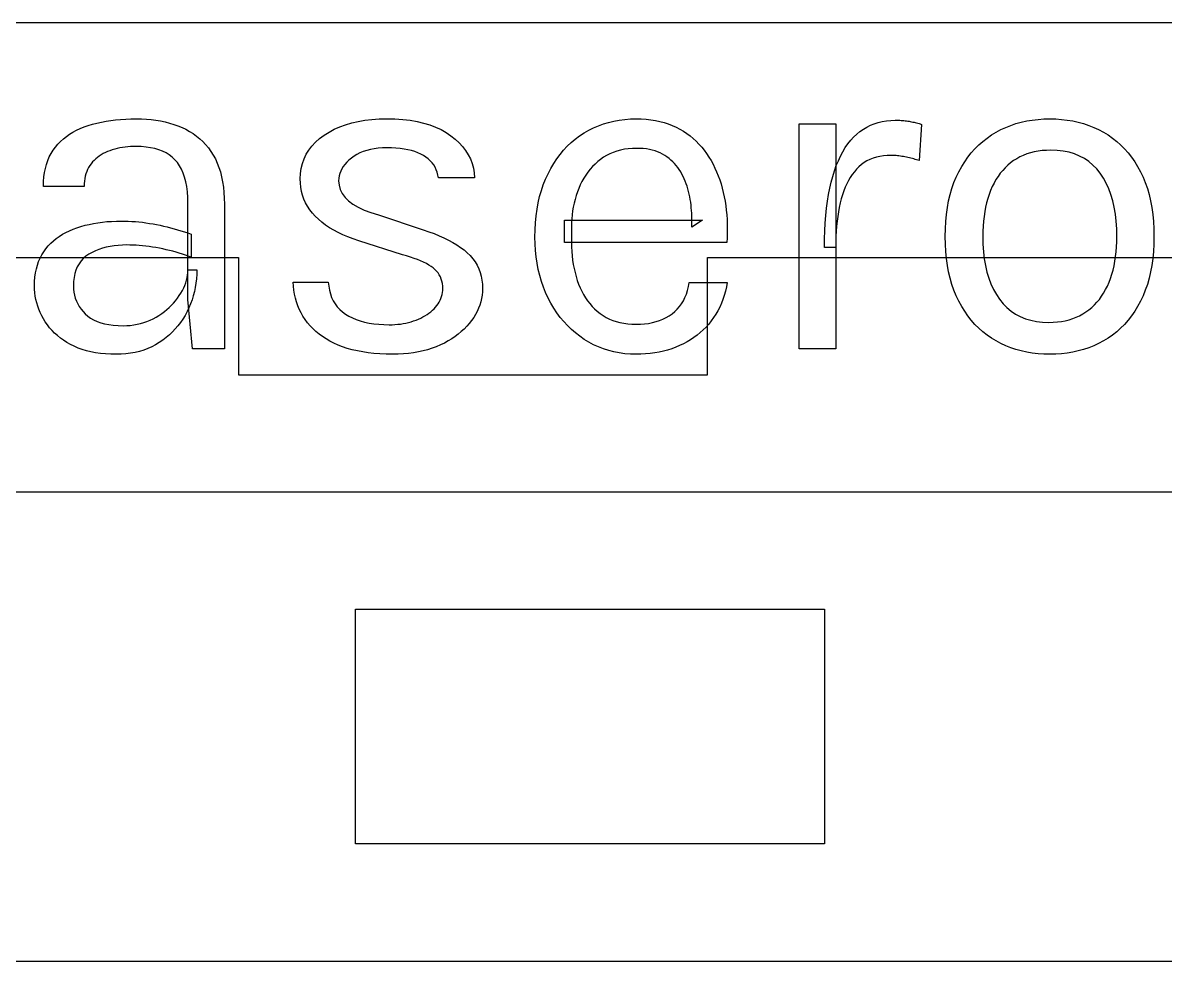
# Model space of a CAD drawing. Header units: millimetres. Extents: x 0 to 253, y 0 to 243.
# Drawn here: x 71.98 to 101.21, y 74 to 98 of the extents above; entities that cross this region are included whole.
import ezdxf

# ---------------------------------------------------------------- set-up
doc = ezdxf.new("R2010")
doc.units = ezdxf.units.MM
doc.layers.get('0').update_dxf_attribs({"linetype": 'CONTINUOUS'})

msp = doc.modelspace()

# ---------------------------------------------------------------- linework, layer by layer
for p, q in [((113, 98), (6, 98)), ((73.359, 95.254), (73.454, 95.298)), ((73.454, 95.298), (73.555, 95.339)), ((73.555, 95.339), (73.66, 95.375)), ((73.66, 95.375), (73.769, 95.407)), ((73.769, 95.407), (73.881, 95.437)), ((73.881, 95.437), (73.996, 95.462)), ((73.996, 95.462), (74.114, 95.484)), ((74.114, 95.484), (74.235, 95.503)), ((74.235, 95.503), (74.359, 95.519)), ((74.359, 95.519), (74.487, 95.531)), ((74.487, 95.531), (74.617, 95.539)), ((74.617, 95.539), (74.751, 95.544)), ((74.751, 95.544), (74.887, 95.546)), ((74.887, 95.546), (74.887, 95.546)), ((74.887, 95.546), (75.017, 95.544)), ((75.017, 95.544), (75.145, 95.537)), ((75.145, 95.537), (75.269, 95.526)), ((75.269, 95.526), (75.391, 95.51)), ((75.391, 95.51), (75.51, 95.49)), ((75.51, 95.49), (75.625, 95.466)), ((75.625, 95.466), (75.738, 95.437)), ((75.738, 95.437), (75.847, 95.404)), ((75.847, 95.404), (75.954, 95.366)), ((75.954, 95.366), (76.057, 95.324)), ((76.057, 95.324), (76.157, 95.277)), ((79.953, 95.277), (80.095, 95.34)), ((80.095, 95.34), (80.244, 95.395)), ((80.244, 95.395), (80.401, 95.441)), ((80.401, 95.441), (80.566, 95.479)), ((80.566, 95.479), (80.738, 95.508)), ((80.738, 95.508), (80.918, 95.529)), ((80.918, 95.529), (81.106, 95.542)), ((81.106, 95.542), (81.301, 95.546)), ((81.301, 95.546), (81.301, 95.546)), ((81.301, 95.546), (81.507, 95.542)), ((81.507, 95.542), (81.704, 95.529)), ((81.704, 95.529), (81.892, 95.507)), ((81.892, 95.507), (82.07, 95.477)), ((82.07, 95.477), (82.239, 95.438)), ((82.239, 95.438), (82.398, 95.39)), ((82.398, 95.39), (82.547, 95.334)), ((82.547, 95.334), (82.687, 95.27)), ((86.463, 95.252), (86.585, 95.314)), ((86.585, 95.314), (86.71, 95.368)), ((86.71, 95.368), (86.838, 95.415)), ((86.838, 95.415), (86.97, 95.455)), ((86.97, 95.455), (87.105, 95.488)), ((87.105, 95.488), (87.244, 95.513)), ((87.244, 95.513), (87.386, 95.531)), ((87.386, 95.531), (87.531, 95.542)), ((87.531, 95.542), (87.679, 95.546)), ((87.679, 95.546), (87.679, 95.546)), ((87.679, 95.546), (87.808, 95.543)), ((87.808, 95.543), (87.933, 95.535)), ((87.933, 95.535), (88.054, 95.522)), ((88.054, 95.522), (88.171, 95.504)), ((88.171, 95.504), (88.285, 95.48)), ((88.285, 95.48), (88.395, 95.451)), ((88.395, 95.451), (88.501, 95.417)), ((88.501, 95.417), (88.603, 95.377)), ((88.603, 95.377), (88.701, 95.332)), ((88.701, 95.332), (88.795, 95.282)), ((91.849, 89.666), (91.849, 95.414)), ((91.849, 95.414), (92.785, 95.414)), ((92.785, 95.414), (92.785, 89.666)), ((93.491, 95.282), (93.581, 95.335)), ((93.581, 95.335), (93.674, 95.381)), ((93.674, 95.381), (93.771, 95.421)), ((93.771, 95.421), (93.872, 95.453)), ((93.872, 95.453), (93.976, 95.478)), ((93.976, 95.478), (94.083, 95.496)), ((94.083, 95.496), (94.194, 95.506)), ((94.194, 95.506), (94.309, 95.51)), ((94.309, 95.51), (94.309, 95.51)), ((94.309, 95.51), (94.347, 95.51)), ((94.347, 95.51), (94.384, 95.509)), ((94.384, 95.509), (94.421, 95.508)), ((94.421, 95.508), (94.457, 95.506)), ((94.457, 95.506), (94.493, 95.503)), ((94.493, 95.503), (94.528, 95.5)), ((94.528, 95.5), (94.562, 95.497)), ((94.562, 95.497), (94.595, 95.493)), ((94.595, 95.493), (94.628, 95.488)), ((94.628, 95.488), (94.66, 95.483)), ((94.66, 95.483), (94.692, 95.477)), ((94.692, 95.477), (94.724, 95.471)), ((94.724, 95.471), (94.756, 95.464)), ((94.756, 95.464), (94.788, 95.457)), ((94.788, 95.457), (94.82, 95.449)), ((94.82, 95.449), (94.852, 95.441)), ((94.852, 95.441), (94.884, 95.432)), ((94.884, 95.432), (94.916, 95.423)), ((94.916, 95.423), (94.949, 95.413)), ((94.981, 95.402), (94.921, 94.478)), ((94.949, 95.413), (94.981, 95.402)), ((94.981, 95.402), (94.981, 95.402)), ((97.008, 95.269), (97.134, 95.327)), ((97.134, 95.327), (97.263, 95.378)), ((97.263, 95.378), (97.396, 95.423)), ((97.396, 95.423), (97.532, 95.46)), ((97.532, 95.46), (97.671, 95.491)), ((97.671, 95.491), (97.814, 95.515)), ((97.814, 95.515), (97.96, 95.532)), ((97.96, 95.532), (98.11, 95.543)), ((98.11, 95.543), (98.263, 95.546)), ((98.263, 95.546), (98.263, 95.546)), ((98.263, 95.546), (98.415, 95.543)), ((98.415, 95.543), (98.564, 95.532)), ((98.564, 95.532), (98.709, 95.515)), ((98.709, 95.515), (98.851, 95.491)), ((98.851, 95.491), (98.99, 95.46)), ((98.99, 95.46), (99.125, 95.423)), ((99.125, 95.423), (99.257, 95.378)), ((99.257, 95.378), (99.386, 95.327)), ((99.386, 95.327), (99.512, 95.269)), ((72.949, 94.967), (73.021, 95.033)), ((73.021, 95.033), (73.099, 95.094)), ((73.099, 95.094), (73.181, 95.151)), ((73.181, 95.151), (73.267, 95.205)), ((73.267, 95.205), (73.359, 95.254)), ((76.157, 95.277), (76.252, 95.225)), ((76.252, 95.225), (76.343, 95.167)), ((76.343, 95.167), (76.429, 95.105)), ((76.429, 95.105), (76.511, 95.037)), ((76.511, 95.037), (76.589, 94.964)), ((79.473, 94.947), (79.577, 95.039)), ((79.577, 95.039), (79.693, 95.126)), ((79.693, 95.126), (79.819, 95.206)), ((79.819, 95.206), (79.953, 95.277)), ((82.687, 95.27), (82.818, 95.196)), ((82.818, 95.196), (82.939, 95.114)), ((82.939, 95.114), (83.05, 95.025)), ((83.05, 95.025), (83.149, 94.933)), ((86.015, 94.937), (86.12, 95.025)), ((86.12, 95.025), (86.229, 95.107)), ((86.229, 95.107), (86.344, 95.183)), ((86.344, 95.183), (86.463, 95.252)), ((88.795, 95.282), (88.886, 95.227)), ((88.886, 95.227), (88.973, 95.169)), ((88.973, 95.169), (89.056, 95.107)), ((89.056, 95.107), (89.136, 95.041)), ((89.136, 95.041), (89.212, 94.972)), ((93.097, 94.906), (93.168, 94.996)), ((93.168, 94.996), (93.243, 95.078)), ((93.243, 95.078), (93.322, 95.153)), ((93.322, 95.153), (93.405, 95.221)), ((93.405, 95.221), (93.491, 95.282)), ((96.547, 94.969), (96.655, 95.054)), ((96.655, 95.054), (96.768, 95.132)), ((96.768, 95.132), (96.886, 95.204)), ((96.886, 95.204), (97.008, 95.269)), ((99.512, 95.269), (99.634, 95.204)), ((99.634, 95.204), (99.752, 95.132)), ((99.752, 95.132), (99.865, 95.054)), ((99.865, 95.054), (99.973, 94.969)), ((72.707, 94.661), (72.759, 94.744)), ((72.759, 94.744), (72.817, 94.823)), ((72.817, 94.823), (72.881, 94.897)), ((72.881, 94.897), (72.949, 94.967)), ((74.153, 94.707), (74.096, 94.682)), ((74.212, 94.73), (74.153, 94.707)), ((74.273, 94.751), (74.212, 94.73)), ((74.336, 94.769), (74.273, 94.751)), ((74.4, 94.785), (74.336, 94.769)), ((74.465, 94.799), (74.4, 94.785)), ((74.532, 94.811), (74.465, 94.799)), ((74.6, 94.821), (74.532, 94.811)), ((74.67, 94.828), (74.6, 94.821)), ((74.741, 94.834), (74.67, 94.828)), ((74.813, 94.837), (74.741, 94.834)), ((74.887, 94.838), (74.813, 94.837)), ((75.016, 94.835), (74.887, 94.838)), ((74.887, 94.838), (74.887, 94.838)), ((75.138, 94.824), (75.016, 94.835)), ((75.253, 94.807), (75.138, 94.824)), ((75.362, 94.784), (75.253, 94.807)), ((75.465, 94.753), (75.362, 94.784)), ((75.56, 94.716), (75.465, 94.753)), ((75.649, 94.672), (75.56, 94.716)), ((76.589, 94.964), (76.662, 94.885)), ((76.662, 94.885), (76.731, 94.802)), ((76.731, 94.802), (76.795, 94.713)), ((76.795, 94.713), (76.855, 94.619)), ((79.234, 94.637), (79.301, 94.746)), ((79.301, 94.746), (79.381, 94.849)), ((79.381, 94.849), (79.473, 94.947)), ((80.694, 94.708), (80.611, 94.674)), ((80.783, 94.737), (80.694, 94.708)), ((80.876, 94.76), (80.783, 94.737)), ((80.975, 94.779), (80.876, 94.76)), ((81.078, 94.792), (80.975, 94.779)), ((81.187, 94.799), (81.078, 94.792)), ((81.301, 94.802), (81.187, 94.799)), ((81.419, 94.8), (81.301, 94.802)), ((81.301, 94.802), (81.301, 94.802)), ((81.532, 94.794), (81.419, 94.8)), ((81.64, 94.784), (81.532, 94.794)), ((81.742, 94.771), (81.64, 94.784)), ((81.838, 94.753), (81.742, 94.771)), ((81.929, 94.732), (81.838, 94.753)), ((82.014, 94.706), (81.929, 94.732)), ((82.094, 94.677), (82.014, 94.706)), ((83.149, 94.933), (83.238, 94.835)), ((83.238, 94.835), (83.315, 94.734)), ((83.315, 94.734), (83.382, 94.628)), ((85.732, 94.634), (85.821, 94.741)), ((85.821, 94.741), (85.916, 94.842)), ((85.916, 94.842), (86.015, 94.937)), ((87.184, 94.719), (87.093, 94.688)), ((87.278, 94.745), (87.184, 94.719)), ((87.376, 94.765), (87.278, 94.745)), ((87.477, 94.779), (87.376, 94.765)), ((87.582, 94.787), (87.477, 94.779)), ((87.691, 94.79), (87.582, 94.787)), ((87.777, 94.788), (87.691, 94.79)), ((87.691, 94.79), (87.691, 94.79)), ((87.86, 94.783), (87.777, 94.788)), ((87.94, 94.774), (87.86, 94.783)), ((88.016, 94.761), (87.94, 94.774)), ((88.09, 94.745), (88.016, 94.761)), ((88.16, 94.725), (88.09, 94.745)), ((88.228, 94.702), (88.16, 94.725)), ((88.292, 94.675), (88.228, 94.702)), ((89.212, 94.972), (89.285, 94.898)), ((89.285, 94.898), (89.354, 94.821)), ((89.354, 94.821), (89.419, 94.741)), ((89.419, 94.741), (89.481, 94.656)), ((92.906, 94.593), (92.966, 94.704)), ((92.966, 94.704), (93.029, 94.809)), ((93.029, 94.809), (93.097, 94.906)), ((96.254, 94.676), (96.347, 94.78)), ((96.347, 94.78), (96.444, 94.878)), ((96.444, 94.878), (96.547, 94.969)), ((97.965, 94.718), (97.864, 94.699)), ((98.068, 94.731), (97.965, 94.718)), ((98.176, 94.739), (98.068, 94.731)), ((98.287, 94.742), (98.176, 94.739)), ((98.451, 94.736), (98.287, 94.742)), ((98.287, 94.742), (98.287, 94.742)), ((98.606, 94.718), (98.451, 94.736)), ((98.754, 94.689), (98.606, 94.718)), ((99.973, 94.969), (100.075, 94.878)), ((100.075, 94.878), (100.173, 94.78)), ((100.173, 94.78), (100.265, 94.676)), ((72.588, 94.381), (72.621, 94.479)), ((72.621, 94.479), (72.661, 94.573)), ((72.661, 94.573), (72.707, 94.661)), ((73.769, 94.441), (73.732, 94.397)), ((73.808, 94.482), (73.769, 94.441)), ((73.85, 94.521), (73.808, 94.482)), ((73.894, 94.558), (73.85, 94.521)), ((73.941, 94.593), (73.894, 94.558)), ((73.99, 94.625), (73.941, 94.593)), ((74.042, 94.655), (73.99, 94.625)), ((74.096, 94.682), (74.042, 94.655)), ((75.732, 94.621), (75.649, 94.672)), ((75.808, 94.563), (75.732, 94.621)), ((75.877, 94.499), (75.808, 94.563)), ((75.94, 94.427), (75.877, 94.499)), ((75.996, 94.346), (75.94, 94.427)), ((76.855, 94.619), (76.91, 94.519)), ((76.91, 94.519), (76.959, 94.414)), ((76.959, 94.414), (77.002, 94.303)), ((79.136, 94.403), (79.179, 94.523)), ((79.179, 94.523), (79.234, 94.637)), ((80.274, 94.434), (80.225, 94.379)), ((80.33, 94.488), (80.274, 94.434)), ((80.392, 94.541), (80.33, 94.488)), ((80.46, 94.591), (80.392, 94.541)), ((80.533, 94.635), (80.46, 94.591)), ((80.611, 94.674), (80.533, 94.635)), ((82.168, 94.644), (82.094, 94.677)), ((82.237, 94.607), (82.168, 94.644)), ((82.3, 94.566), (82.237, 94.607)), ((82.358, 94.522), (82.3, 94.566)), ((82.41, 94.474), (82.358, 94.522)), ((82.457, 94.422), (82.41, 94.474)), ((82.498, 94.366), (82.457, 94.422)), ((83.382, 94.628), (83.437, 94.518)), ((83.437, 94.518), (83.48, 94.403)), ((85.567, 94.401), (85.647, 94.52)), ((85.647, 94.52), (85.732, 94.634)), ((86.694, 94.45), (86.626, 94.388)), ((86.767, 94.508), (86.694, 94.45)), ((86.843, 94.562), (86.767, 94.508)), ((86.923, 94.61), (86.843, 94.562)), ((87.006, 94.652), (86.923, 94.61)), ((87.093, 94.688), (87.006, 94.652)), ((88.353, 94.644), (88.292, 94.675)), ((88.411, 94.61), (88.353, 94.644)), ((88.466, 94.573), (88.411, 94.61)), ((88.519, 94.533), (88.466, 94.573)), ((88.569, 94.491), (88.519, 94.533)), ((88.616, 94.447), (88.569, 94.491)), ((88.662, 94.401), (88.616, 94.447)), ((89.481, 94.656), (89.539, 94.568)), ((89.539, 94.568), (89.594, 94.477)), ((89.594, 94.477), (89.645, 94.383)), ((92.799, 94.348), (92.851, 94.474)), ((92.851, 94.474), (92.906, 94.593)), ((93.512, 94.424), (93.443, 94.374)), ((93.584, 94.467), (93.512, 94.424)), ((93.66, 94.505), (93.584, 94.467)), ((93.741, 94.537), (93.66, 94.505)), ((93.825, 94.563), (93.741, 94.537)), ((93.913, 94.584), (93.825, 94.563)), ((94.005, 94.598), (93.913, 94.584)), ((94.101, 94.607), (94.005, 94.598)), ((94.201, 94.61), (94.101, 94.607)), ((94.233, 94.61), (94.201, 94.61)), ((94.201, 94.61), (94.201, 94.61)), ((94.265, 94.608), (94.233, 94.61)), ((94.298, 94.606), (94.265, 94.608)), ((94.333, 94.604), (94.298, 94.606)), ((94.368, 94.6), (94.333, 94.604)), ((94.403, 94.596), (94.368, 94.6)), ((94.44, 94.591), (94.403, 94.596)), ((94.477, 94.585), (94.44, 94.591)), ((94.516, 94.578), (94.477, 94.585)), ((94.555, 94.571), (94.516, 94.578)), ((94.594, 94.563), (94.555, 94.571)), ((94.633, 94.555), (94.594, 94.563)), ((94.671, 94.546), (94.633, 94.555)), ((94.709, 94.537), (94.671, 94.546)), ((94.746, 94.528), (94.709, 94.537)), ((94.782, 94.519), (94.746, 94.528)), ((94.818, 94.509), (94.782, 94.519)), ((94.853, 94.499), (94.818, 94.509)), ((94.887, 94.489), (94.853, 94.499)), ((94.921, 94.478), (94.887, 94.489)), ((96.007, 94.324), (96.084, 94.448)), ((96.084, 94.448), (96.167, 94.565)), ((96.167, 94.565), (96.254, 94.676)), ((97.26, 94.419), (97.189, 94.359)), ((97.336, 94.475), (97.26, 94.419)), ((97.415, 94.526), (97.336, 94.475)), ((97.498, 94.571), (97.415, 94.526)), ((97.584, 94.611), (97.498, 94.571)), ((97.674, 94.646), (97.584, 94.611)), ((97.767, 94.675), (97.674, 94.646)), ((97.864, 94.699), (97.767, 94.675)), ((98.893, 94.647), (98.754, 94.689)), ((99.024, 94.594), (98.893, 94.647)), ((99.146, 94.529), (99.024, 94.594)), ((99.26, 94.452), (99.146, 94.529)), ((99.366, 94.364), (99.26, 94.452)), ((100.265, 94.676), (100.352, 94.565)), ((100.352, 94.565), (100.434, 94.448)), ((100.434, 94.448), (100.51, 94.324)), ((72.523, 94.058), (72.539, 94.171)), ((72.539, 94.171), (72.56, 94.278)), ((72.56, 94.278), (72.588, 94.381)), ((73.599, 94.14), (73.583, 94.081)), ((73.619, 94.196), (73.599, 94.14)), ((73.642, 94.25), (73.619, 94.196)), ((73.668, 94.302), (73.642, 94.25)), ((73.698, 94.351), (73.668, 94.302)), ((73.732, 94.397), (73.698, 94.351)), ((76.045, 94.256), (75.996, 94.346)), ((76.088, 94.158), (76.045, 94.256)), ((76.124, 94.051), (76.088, 94.158)), ((77.002, 94.303), (77.039, 94.186)), ((77.039, 94.186), (77.071, 94.063)), ((79.081, 94.01), (79.087, 94.146)), ((79.087, 94.146), (79.105, 94.277)), ((79.105, 94.277), (79.136, 94.403)), ((80.094, 94.148), (80.078, 94.087)), ((80.117, 94.207), (80.094, 94.148)), ((80.147, 94.266), (80.117, 94.207)), ((80.183, 94.323), (80.147, 94.266)), ((80.225, 94.379), (80.183, 94.323)), ((82.534, 94.307), (82.498, 94.366)), ((82.564, 94.244), (82.534, 94.307)), ((82.588, 94.178), (82.564, 94.244)), ((82.607, 94.108), (82.588, 94.178)), ((83.48, 94.403), (83.513, 94.285)), ((83.513, 94.285), (83.535, 94.161)), ((83.535, 94.161), (83.545, 94.034)), ((85.359, 94.004), (85.423, 94.142)), ((85.423, 94.142), (85.493, 94.274)), ((85.493, 94.274), (85.567, 94.401)), ((86.442, 94.182), (86.388, 94.106)), ((86.499, 94.254), (86.442, 94.182)), ((86.561, 94.323), (86.499, 94.254)), ((86.626, 94.388), (86.561, 94.323)), ((88.704, 94.352), (88.662, 94.401)), ((88.744, 94.301), (88.704, 94.352)), ((88.782, 94.247), (88.744, 94.301)), ((88.817, 94.191), (88.782, 94.247)), ((88.849, 94.133), (88.817, 94.191)), ((88.879, 94.073), (88.849, 94.133)), ((89.645, 94.383), (89.693, 94.287)), ((89.693, 94.287), (89.737, 94.189)), ((89.737, 94.189), (89.778, 94.089)), ((92.707, 94.073), (92.751, 94.214)), ((92.751, 94.214), (92.799, 94.348)), ((93.207, 94.123), (93.157, 94.048)), ((93.261, 94.193), (93.207, 94.123)), ((93.318, 94.258), (93.261, 94.193)), ((93.379, 94.319), (93.318, 94.258)), ((93.443, 94.374), (93.379, 94.319)), ((95.869, 94.056), (95.935, 94.193)), ((95.935, 94.193), (96.007, 94.324)), ((96.996, 94.151), (96.939, 94.073)), ((97.056, 94.225), (96.996, 94.151)), ((97.121, 94.294), (97.056, 94.225)), ((97.189, 94.359), (97.121, 94.294)), ((99.464, 94.263), (99.366, 94.364)), ((99.553, 94.151), (99.464, 94.263)), ((99.634, 94.028), (99.553, 94.151)), ((100.51, 94.324), (100.582, 94.193)), ((100.582, 94.193), (100.648, 94.056)), ((72.511, 93.818), (72.514, 93.94)), ((72.514, 93.94), (72.523, 94.058)), ((73.557, 93.888), (73.555, 93.818)), ((73.562, 93.954), (73.557, 93.888)), ((73.571, 94.019), (73.562, 93.954)), ((73.583, 94.081), (73.571, 94.019)), ((76.154, 93.936), (76.124, 94.051)), ((76.177, 93.811), (76.154, 93.936)), ((77.071, 94.063), (77.097, 93.935)), ((77.097, 93.935), (77.117, 93.8)), ((79.085, 93.9), (79.081, 94.01)), ((79.081, 94.01), (79.081, 94.01)), ((79.096, 93.793), (79.085, 93.9)), ((80.068, 94.025), (80.065, 93.962)), ((80.065, 93.962), (80.065, 93.962)), ((80.065, 93.962), (80.075, 93.846)), ((80.078, 94.087), (80.068, 94.025)), ((80.075, 93.846), (80.106, 93.737)), ((82.621, 94.034), (82.607, 94.108)), ((83.545, 94.034), (82.621, 94.034)), ((83.545, 94.034), (83.545, 94.034)), ((85.252, 93.711), (85.302, 93.86)), ((85.302, 93.86), (85.359, 94.004)), ((86.248, 93.857), (86.209, 93.767)), ((86.291, 93.944), (86.248, 93.857)), ((86.337, 94.026), (86.291, 93.944)), ((86.388, 94.106), (86.337, 94.026)), ((88.907, 94.012), (88.879, 94.073)), ((88.934, 93.95), (88.907, 94.012)), ((88.958, 93.886), (88.934, 93.95)), ((88.98, 93.822), (88.958, 93.886)), ((89.778, 94.089), (89.816, 93.986)), ((89.816, 93.986), (89.85, 93.881)), ((89.85, 93.881), (89.881, 93.773)), ((92.631, 93.769), (92.667, 93.925)), ((92.667, 93.925), (92.707, 94.073)), ((93.066, 93.884), (93.026, 93.795)), ((93.11, 93.969), (93.066, 93.884)), ((93.157, 94.048), (93.11, 93.969)), ((95.758, 93.763), (95.81, 93.913)), ((95.81, 93.913), (95.869, 94.056)), ((96.836, 93.902), (96.79, 93.81)), ((96.885, 93.989), (96.836, 93.902)), ((96.939, 94.073), (96.885, 93.989)), ((99.706, 93.897), (99.634, 94.028)), ((99.77, 93.757), (99.706, 93.897)), ((100.648, 94.056), (100.706, 93.913)), ((100.706, 93.913), (100.758, 93.763)), ((73.555, 93.818), (72.511, 93.818)), ((73.555, 93.818), (73.555, 93.818)), ((76.194, 93.678), (76.177, 93.811)), ((76.204, 93.536), (76.194, 93.678)), ((76.207, 93.386), (76.204, 93.536)), ((77.117, 93.8), (77.131, 93.66)), ((77.131, 93.66), (77.14, 93.514)), ((79.116, 93.69), (79.096, 93.793)), ((79.143, 93.589), (79.116, 93.69)), ((79.178, 93.492), (79.143, 93.589)), ((80.106, 93.737), (80.157, 93.634)), ((80.157, 93.634), (80.228, 93.537)), ((80.228, 93.537), (80.32, 93.446)), ((85.171, 93.398), (85.208, 93.557)), ((85.208, 93.557), (85.252, 93.711)), ((86.142, 93.58), (86.114, 93.485)), ((86.174, 93.674), (86.142, 93.58)), ((86.209, 93.767), (86.174, 93.674)), ((89.001, 93.756), (88.98, 93.822)), ((89.019, 93.689), (89.001, 93.756)), ((89.035, 93.621), (89.019, 93.689)), ((89.05, 93.552), (89.035, 93.621)), ((89.062, 93.482), (89.05, 93.552)), ((89.881, 93.773), (89.908, 93.663)), ((89.908, 93.663), (89.932, 93.551)), ((89.932, 93.551), (89.953, 93.437)), ((92.573, 93.436), (92.6, 93.606)), ((92.6, 93.606), (92.631, 93.769)), ((92.956, 93.603), (92.926, 93.5)), ((92.989, 93.702), (92.956, 93.603)), ((93.026, 93.795), (92.989, 93.702)), ((95.674, 93.444), (95.712, 93.606)), ((95.712, 93.606), (95.758, 93.763)), ((96.71, 93.612), (96.676, 93.507)), ((96.748, 93.713), (96.71, 93.612)), ((96.79, 93.81), (96.748, 93.713)), ((99.826, 93.609), (99.77, 93.757)), ((99.873, 93.451), (99.826, 93.609)), ((100.758, 93.763), (100.803, 93.606)), ((100.803, 93.606), (100.841, 93.444)), ((76.207, 90.926), (76.207, 93.386)), ((77.14, 93.514), (77.143, 93.362)), ((77.143, 93.362), (77.143, 93.362)), ((77.143, 93.362), (77.143, 89.666)), ((79.22, 93.398), (79.178, 93.492)), ((79.271, 93.307), (79.22, 93.398)), ((79.329, 93.219), (79.271, 93.307)), ((80.32, 93.446), (80.432, 93.362)), ((80.432, 93.362), (80.565, 93.283)), ((80.565, 93.283), (80.718, 93.211)), ((85.141, 93.233), (85.171, 93.398)), ((86.07, 93.289), (86.053, 93.189)), ((86.09, 93.388), (86.07, 93.289)), ((86.114, 93.485), (86.09, 93.388)), ((89.073, 93.411), (89.062, 93.482)), ((89.082, 93.34), (89.073, 93.411)), ((89.089, 93.27), (89.082, 93.34)), ((89.096, 93.199), (89.089, 93.27)), ((89.953, 93.437), (89.97, 93.323)), ((89.97, 93.323), (89.984, 93.207)), ((92.531, 93.073), (92.55, 93.258)), ((92.55, 93.258), (92.573, 93.436)), ((92.875, 93.281), (92.854, 93.166)), ((92.899, 93.393), (92.875, 93.281)), ((92.926, 93.5), (92.899, 93.393)), ((95.618, 93.099), (95.643, 93.275)), ((95.643, 93.275), (95.674, 93.444)), ((96.619, 93.287), (96.597, 93.171)), ((96.645, 93.399), (96.619, 93.287)), ((96.676, 93.507), (96.645, 93.399)), ((99.911, 93.285), (99.873, 93.451)), ((99.941, 93.11), (99.911, 93.285)), ((100.841, 93.444), (100.872, 93.275)), ((100.872, 93.275), (100.896, 93.099)), ((79.394, 93.134), (79.329, 93.219)), ((79.468, 93.053), (79.394, 93.134)), ((79.549, 92.975), (79.468, 93.053)), ((79.636, 92.9), (79.549, 92.975)), ((80.718, 93.211), (80.891, 93.146)), ((80.891, 93.146), (81.085, 93.086)), ((81.085, 93.086), (81.085, 93.086)), ((81.085, 93.086), (82.225, 92.702)), ((85.1, 92.888), (85.117, 93.063)), ((85.117, 93.063), (85.141, 93.233)), ((85.843, 92.378), (85.843, 92.954)), ((85.843, 92.954), (89.377, 92.954)), ((86.03, 92.985), (86.025, 92.88)), ((86.04, 93.088), (86.03, 92.985)), ((86.053, 93.189), (86.04, 93.088)), ((89.1, 93.128), (89.096, 93.199)), ((89.103, 93.057), (89.1, 93.128)), ((89.377, 92.954), (89.101, 92.774)), ((89.105, 92.986), (89.103, 93.057)), ((89.105, 92.916), (89.105, 92.986)), ((89.984, 93.207), (89.995, 93.091)), ((89.995, 93.091), (90.003, 92.974)), ((90.003, 92.974), (90.008, 92.857)), ((92.516, 92.88), (92.531, 93.073)), ((92.836, 93.048), (92.82, 92.925)), ((92.854, 93.166), (92.836, 93.048)), ((95.601, 92.917), (95.618, 93.099)), ((96.579, 93.051), (96.565, 92.927)), ((96.597, 93.171), (96.579, 93.051)), ((99.962, 92.927), (99.941, 93.11)), ((100.896, 93.099), (100.913, 92.917)), ((73.086, 92.639), (73.176, 92.683)), ((73.176, 92.683), (73.27, 92.723)), ((73.27, 92.723), (73.369, 92.759)), ((73.369, 92.759), (73.471, 92.791)), ((73.471, 92.791), (73.576, 92.821)), ((73.576, 92.821), (73.683, 92.846)), ((73.683, 92.846), (73.792, 92.868)), ((73.792, 92.868), (73.904, 92.887)), ((73.904, 92.887), (74.019, 92.903)), ((74.019, 92.903), (74.136, 92.915)), ((74.136, 92.915), (74.256, 92.923)), ((74.256, 92.923), (74.378, 92.928)), ((74.378, 92.928), (74.503, 92.93)), ((74.503, 92.93), (74.503, 92.93)), ((74.503, 92.93), (74.593, 92.929)), ((74.593, 92.929), (74.683, 92.926)), ((74.683, 92.926), (74.773, 92.922)), ((74.773, 92.922), (74.863, 92.916)), ((74.863, 92.916), (74.954, 92.907)), ((74.954, 92.907), (75.044, 92.898)), ((75.044, 92.898), (75.134, 92.886)), ((75.134, 92.886), (75.225, 92.872)), ((75.225, 92.872), (75.315, 92.857)), ((75.315, 92.857), (75.406, 92.84)), ((75.406, 92.84), (75.496, 92.821)), ((75.496, 92.821), (75.586, 92.801)), ((75.586, 92.801), (75.676, 92.78)), ((75.676, 92.78), (75.765, 92.757)), ((75.765, 92.757), (75.854, 92.734)), ((75.854, 92.734), (75.942, 92.708)), ((75.942, 92.708), (76.03, 92.682)), ((76.03, 92.682), (76.117, 92.654)), ((79.731, 92.829), (79.636, 92.9)), ((79.832, 92.761), (79.731, 92.829)), ((79.94, 92.697), (79.832, 92.761)), ((80.054, 92.636), (79.94, 92.697)), ((82.225, 92.702), (82.369, 92.656)), ((82.369, 92.656), (82.506, 92.608)), ((85.087, 92.522), (85.09, 92.708)), ((85.09, 92.708), (85.1, 92.888)), ((86.025, 92.88), (86.023, 92.774)), ((86.023, 92.774), (86.023, 92.774)), ((86.023, 92.774), (86.023, 92.39)), ((89.101, 92.774), (89.104, 92.845)), ((89.104, 92.845), (89.105, 92.916)), ((90.008, 92.857), (90.009, 92.738)), ((90.009, 92.738), (90.008, 92.619)), ((92.499, 92.473), (92.505, 92.68)), ((92.505, 92.68), (92.516, 92.88)), ((92.798, 92.67), (92.791, 92.536)), ((92.808, 92.799), (92.798, 92.67)), ((92.82, 92.925), (92.808, 92.799)), ((95.587, 92.534), (95.59, 92.729)), ((95.59, 92.729), (95.601, 92.917)), ((96.549, 92.669), (96.547, 92.534)), ((96.555, 92.8), (96.549, 92.669)), ((96.565, 92.927), (96.555, 92.8)), ((99.975, 92.735), (99.962, 92.927)), ((99.979, 92.534), (99.975, 92.735)), ((100.913, 92.917), (100.924, 92.729)), ((100.924, 92.729), (100.927, 92.534)), ((72.699, 92.361), (72.768, 92.424)), ((72.768, 92.424), (72.841, 92.484)), ((72.841, 92.484), (72.918, 92.539)), ((72.918, 92.539), (73, 92.591)), ((73, 92.591), (73.086, 92.639)), ((76.117, 92.654), (76.204, 92.625)), ((76.204, 92.625), (76.291, 92.594)), ((76.291, 92.594), (76.291, 92.594)), ((76.291, 92.594), (76.291, 92.006)), ((80.176, 92.578), (80.054, 92.636)), ((80.304, 92.524), (80.176, 92.578)), ((80.439, 92.473), (80.304, 92.524)), ((80.581, 92.426), (80.439, 92.473)), ((81.697, 92.066), (80.581, 92.426)), ((82.506, 92.608), (82.637, 92.556)), ((82.637, 92.556), (82.76, 92.502)), ((82.76, 92.502), (82.877, 92.445)), ((82.877, 92.445), (82.986, 92.386)), ((82.986, 92.386), (83.089, 92.324)), ((85.09, 92.348), (85.087, 92.522)), ((85.087, 92.522), (85.087, 92.522)), ((89.995, 92.378), (85.843, 92.378)), ((86.023, 92.39), (86.025, 92.271)), ((90.003, 92.499), (89.995, 92.378)), ((89.995, 92.378), (89.995, 92.378)), ((90.008, 92.619), (90.003, 92.499)), ((92.497, 92.258), (92.499, 92.473)), ((92.786, 92.399), (92.785, 92.258)), ((92.791, 92.536), (92.786, 92.399)), ((95.59, 92.34), (95.587, 92.534)), ((95.587, 92.534), (95.587, 92.534)), ((96.547, 92.534), (96.547, 92.534)), ((96.547, 92.534), (96.551, 92.335)), ((99.971, 92.27), (99.977, 92.4)), ((99.977, 92.4), (99.979, 92.534)), ((99.979, 92.534), (99.979, 92.534)), ((100.927, 92.534), (100.924, 92.34)), ((100.927, 92.534), (100.927, 92.534)), ((72.469, 92.067), (72.519, 92.147)), ((72.519, 92.147), (72.574, 92.222)), ((72.574, 92.222), (72.634, 92.293)), ((72.634, 92.293), (72.699, 92.361)), ((73.675, 92.081), (73.6, 92.03)), ((73.756, 92.126), (73.675, 92.081)), ((73.841, 92.166), (73.756, 92.126)), ((73.929, 92.202), (73.841, 92.166)), ((74.021, 92.233), (73.929, 92.202)), ((74.116, 92.259), (74.021, 92.233)), ((74.215, 92.28), (74.116, 92.259)), ((74.318, 92.297), (74.215, 92.28)), ((74.424, 92.309), (74.318, 92.297)), ((74.534, 92.316), (74.424, 92.309)), ((74.647, 92.318), (74.534, 92.316)), ((74.723, 92.317), (74.647, 92.318)), ((74.647, 92.318), (74.647, 92.318)), ((74.801, 92.315), (74.723, 92.317)), ((74.881, 92.31), (74.801, 92.315)), ((74.961, 92.305), (74.881, 92.31)), ((75.044, 92.297), (74.961, 92.305)), ((75.128, 92.288), (75.044, 92.297)), ((75.213, 92.277), (75.128, 92.288)), ((75.3, 92.264), (75.213, 92.277)), ((75.388, 92.25), (75.3, 92.264)), ((75.478, 92.234), (75.388, 92.25)), ((75.568, 92.217), (75.478, 92.234)), ((75.655, 92.198), (75.568, 92.217)), ((75.741, 92.178), (75.655, 92.198)), ((75.826, 92.157), (75.741, 92.178)), ((75.908, 92.135), (75.826, 92.157)), ((75.988, 92.112), (75.908, 92.135)), ((76.067, 92.087), (75.988, 92.112)), ((76.143, 92.061), (76.067, 92.087)), ((83.089, 92.324), (83.185, 92.258)), ((83.185, 92.258), (83.274, 92.191)), ((83.274, 92.191), (83.356, 92.12)), ((83.356, 92.12), (83.431, 92.046)), ((85.101, 92.177), (85.09, 92.348)), ((85.118, 92.011), (85.101, 92.177)), ((86.025, 92.271), (86.03, 92.155)), ((86.03, 92.155), (86.039, 92.041)), ((92.785, 92.258), (92.497, 92.258)), ((92.785, 92.258), (92.785, 92.258)), ((92.785, 92.258), (92.785, 92.258)), ((95.601, 92.153), (95.59, 92.34)), ((95.618, 91.972), (95.601, 92.153)), ((96.551, 92.335), (96.564, 92.145)), ((96.564, 92.145), (96.586, 91.964)), ((99.947, 92.021), (99.961, 92.144)), ((99.961, 92.144), (99.971, 92.27)), ((100.913, 92.153), (100.896, 91.972)), ((100.924, 92.34), (100.913, 92.153)), ((65.5, 92), (77.5, 92)), ((72.33, 91.705), (72.356, 91.802)), ((72.356, 91.802), (72.388, 91.895)), ((72.388, 91.895), (72.426, 91.983)), ((72.426, 91.983), (72.469, 92.067)), ((73.422, 91.838), (73.378, 91.761)), ((73.473, 91.909), (73.422, 91.838)), ((73.532, 91.973), (73.473, 91.909)), ((73.6, 92.03), (73.532, 91.973)), ((76.218, 92.034), (76.143, 92.061)), ((76.291, 92.006), (76.218, 92.034)), ((77.5, 92), (77.5, 89)), ((81.802, 92.037), (81.697, 92.066)), ((81.697, 92.066), (81.697, 92.066)), ((81.901, 92.006), (81.802, 92.037)), ((81.995, 91.975), (81.901, 92.006)), ((82.082, 91.943), (81.995, 91.975)), ((82.163, 91.91), (82.082, 91.943)), ((82.239, 91.876), (82.163, 91.91)), ((82.309, 91.841), (82.239, 91.876)), ((82.373, 91.805), (82.309, 91.841)), ((82.431, 91.768), (82.373, 91.805)), ((83.431, 92.046), (83.497, 91.968)), ((83.497, 91.968), (83.556, 91.886)), ((83.556, 91.886), (83.608, 91.8)), ((83.608, 91.8), (83.651, 91.71)), ((85.141, 91.849), (85.118, 92.011)), ((85.172, 91.691), (85.141, 91.849)), ((86.039, 92.041), (86.052, 91.93)), ((86.052, 91.93), (86.069, 91.822)), ((86.069, 91.822), (86.089, 91.715)), ((89.5, 89), (89.5, 92)), ((89.5, 92), (101.5, 92)), ((95.643, 91.797), (95.618, 91.972)), ((95.674, 91.628), (95.643, 91.797)), ((96.586, 91.964), (96.616, 91.79)), ((96.616, 91.79), (96.654, 91.626)), ((99.881, 91.676), (99.907, 91.787)), ((99.907, 91.787), (99.929, 91.903)), ((99.929, 91.903), (99.947, 92.021)), ((100.872, 91.797), (100.841, 91.628)), ((100.896, 91.972), (100.872, 91.797)), ((72.286, 91.388), (72.295, 91.498)), ((72.295, 91.498), (72.309, 91.604)), ((72.309, 91.604), (72.33, 91.705)), ((73.295, 91.489), (73.283, 91.385)), ((73.315, 91.586), (73.295, 91.489)), ((73.342, 91.677), (73.315, 91.586)), ((73.378, 91.761), (73.342, 91.677)), ((76.187, 91.484), (76.198, 91.55)), ((76.198, 91.55), (76.205, 91.616)), ((76.205, 91.616), (76.207, 91.682)), ((76.207, 91.682), (76.207, 91.682)), ((76.207, 91.682), (76.435, 91.682)), ((76.433, 91.568), (76.425, 91.455)), ((76.435, 91.682), (76.433, 91.568)), ((82.483, 91.73), (82.431, 91.768)), ((82.53, 91.69), (82.483, 91.73)), ((82.572, 91.647), (82.53, 91.69)), ((82.608, 91.602), (82.572, 91.647)), ((82.64, 91.553), (82.608, 91.602)), ((82.668, 91.502), (82.64, 91.553)), ((82.69, 91.448), (82.668, 91.502)), ((83.651, 91.71), (83.686, 91.617)), ((83.686, 91.617), (83.714, 91.519)), ((83.714, 91.519), (83.733, 91.417)), ((85.209, 91.537), (85.172, 91.691)), ((85.253, 91.387), (85.209, 91.537)), ((86.089, 91.715), (86.113, 91.612)), ((86.113, 91.612), (86.14, 91.511)), ((86.14, 91.511), (86.171, 91.412)), ((95.712, 91.466), (95.674, 91.628)), ((96.654, 91.626), (96.701, 91.469)), ((99.816, 91.464), (99.85, 91.568)), ((99.85, 91.568), (99.881, 91.676)), ((100.841, 91.628), (100.803, 91.466)), ((72.283, 91.274), (72.286, 91.388)), ((72.285, 91.186), (72.283, 91.274)), ((72.283, 91.274), (72.283, 91.274)), ((73.283, 91.385), (73.279, 91.274)), ((73.279, 91.274), (73.279, 91.274)), ((73.279, 91.274), (73.282, 91.191)), ((76.067, 91.154), (76.1, 91.22)), ((76.1, 91.22), (76.128, 91.286)), ((76.128, 91.286), (76.152, 91.352)), ((76.152, 91.352), (76.172, 91.418)), ((76.172, 91.418), (76.187, 91.484)), ((76.395, 91.235), (76.373, 91.127)), ((76.413, 91.344), (76.395, 91.235)), ((76.425, 91.455), (76.413, 91.344)), ((78.907, 91.263), (78.901, 91.37)), ((78.901, 91.37), (78.901, 91.37)), ((78.901, 91.37), (79.801, 91.37)), ((78.919, 91.159), (78.907, 91.263)), ((79.801, 91.37), (79.811, 91.264)), ((79.811, 91.264), (79.828, 91.163)), ((82.707, 91.391), (82.69, 91.448)), ((82.719, 91.331), (82.707, 91.391)), ((82.727, 91.268), (82.719, 91.331)), ((82.729, 91.202), (82.727, 91.268)), ((82.727, 91.15), (82.729, 91.202)), ((82.729, 91.202), (82.729, 91.202)), ((83.733, 91.417), (83.745, 91.312)), ((83.745, 91.312), (83.749, 91.202)), ((83.749, 91.202), (83.746, 91.116)), ((83.749, 91.202), (83.749, 91.202)), ((85.304, 91.241), (85.253, 91.387)), ((85.362, 91.1), (85.304, 91.241)), ((86.171, 91.412), (86.206, 91.316)), ((86.206, 91.316), (86.244, 91.223)), ((86.244, 91.223), (86.287, 91.134)), ((88.993, 91.157), (89.017, 91.255)), ((89.017, 91.255), (89.035, 91.358)), ((89.035, 91.358), (89.035, 91.358)), ((89.035, 91.358), (90.007, 91.358)), ((89.987, 91.246), (89.962, 91.136)), ((90.007, 91.358), (89.987, 91.246)), ((95.758, 91.309), (95.712, 91.466)), ((95.81, 91.159), (95.758, 91.309)), ((96.701, 91.469), (96.757, 91.322)), ((96.757, 91.322), (96.822, 91.182)), ((99.69, 91.176), (99.736, 91.268)), ((99.736, 91.268), (99.778, 91.364)), ((99.778, 91.364), (99.816, 91.464)), ((100.758, 91.309), (100.706, 91.159)), ((100.803, 91.466), (100.758, 91.309)), ((72.292, 91.098), (72.285, 91.186)), ((72.304, 91.011), (72.292, 91.098)), ((72.319, 90.926), (72.304, 91.011)), ((72.34, 90.841), (72.319, 90.926)), ((73.282, 91.191), (73.291, 91.111)), ((73.291, 91.111), (73.306, 91.033)), ((73.306, 91.033), (73.327, 90.957)), ((73.327, 90.957), (73.355, 90.884)), ((75.894, 90.894), (75.943, 90.957)), ((75.943, 90.957), (75.988, 91.022)), ((75.988, 91.022), (76.03, 91.088)), ((76.03, 91.088), (76.067, 91.154)), ((76.327, 89.666), (76.207, 90.926)), ((76.313, 90.917), (76.276, 90.814)), ((76.345, 91.021), (76.313, 90.917)), ((76.373, 91.127), (76.345, 91.021)), ((78.936, 91.057), (78.919, 91.159)), ((78.959, 90.958), (78.936, 91.057)), ((78.987, 90.861), (78.959, 90.958)), ((79.828, 91.163), (79.853, 91.067)), ((79.853, 91.067), (79.886, 90.977)), ((79.886, 90.977), (79.926, 90.892)), ((82.638, 90.859), (82.662, 90.905)), ((82.662, 90.905), (82.683, 90.951)), ((82.683, 90.951), (82.699, 90.999)), ((82.699, 90.999), (82.712, 91.048)), ((82.712, 91.048), (82.722, 91.099)), ((82.722, 91.099), (82.727, 91.15)), ((83.724, 90.947), (83.704, 90.864)), ((83.738, 91.031), (83.724, 90.947)), ((83.746, 91.116), (83.738, 91.031)), ((85.426, 90.962), (85.362, 91.1)), ((85.496, 90.829), (85.426, 90.962)), ((86.287, 91.134), (86.332, 91.049)), ((86.332, 91.049), (86.382, 90.968)), ((86.382, 90.968), (86.435, 90.891)), ((88.887, 90.894), (88.927, 90.977)), ((88.927, 90.977), (88.963, 91.064)), ((88.963, 91.064), (88.993, 91.157)), ((89.899, 90.927), (89.86, 90.828)), ((89.932, 91.03), (89.899, 90.927)), ((89.962, 91.136), (89.932, 91.03)), ((95.869, 91.016), (95.81, 91.159)), ((95.935, 90.878), (95.869, 91.016)), ((96.822, 91.182), (96.894, 91.051)), ((96.894, 91.051), (96.976, 90.929)), ((96.976, 90.929), (97.066, 90.817)), ((99.469, 90.855), (99.53, 90.928)), ((99.53, 90.928), (99.587, 91.006)), ((99.587, 91.006), (99.64, 91.089)), ((99.64, 91.089), (99.69, 91.176)), ((100.648, 91.016), (100.582, 90.878)), ((100.706, 91.159), (100.648, 91.016)), ((72.365, 90.756), (72.34, 90.841)), ((72.395, 90.673), (72.365, 90.756)), ((72.429, 90.59), (72.395, 90.673)), ((73.355, 90.884), (73.388, 90.813)), ((73.388, 90.813), (73.427, 90.745)), ((73.427, 90.745), (73.473, 90.679)), ((73.473, 90.679), (73.524, 90.615)), ((73.524, 90.615), (73.582, 90.554)), ((75.538, 90.565), (75.605, 90.614)), ((75.605, 90.614), (75.669, 90.666)), ((75.669, 90.666), (75.73, 90.72)), ((75.73, 90.72), (75.788, 90.776)), ((75.788, 90.776), (75.843, 90.834)), ((75.843, 90.834), (75.894, 90.894)), ((76.186, 90.614), (76.134, 90.518)), ((76.233, 90.713), (76.186, 90.614)), ((76.276, 90.814), (76.233, 90.713)), ((79.02, 90.766), (78.987, 90.861)), ((79.058, 90.674), (79.02, 90.766)), ((79.103, 90.585), (79.058, 90.674)), ((79.926, 90.892), (79.974, 90.813)), ((79.974, 90.813), (80.03, 90.739)), ((80.03, 90.739), (80.093, 90.671)), ((80.093, 90.671), (80.164, 90.608)), ((82.374, 90.574), (82.42, 90.61)), ((82.42, 90.61), (82.464, 90.648)), ((82.464, 90.648), (82.505, 90.687)), ((82.505, 90.687), (82.543, 90.728)), ((82.543, 90.728), (82.578, 90.771)), ((82.578, 90.771), (82.61, 90.814)), ((82.61, 90.814), (82.638, 90.859)), ((83.611, 90.621), (83.569, 90.542)), ((83.647, 90.701), (83.611, 90.621)), ((83.679, 90.782), (83.647, 90.701)), ((83.704, 90.864), (83.679, 90.782)), ((85.571, 90.703), (85.496, 90.829)), ((85.652, 90.582), (85.571, 90.703)), ((86.435, 90.891), (86.491, 90.818)), ((86.491, 90.818), (86.552, 90.749)), ((86.552, 90.749), (86.616, 90.684)), ((86.616, 90.684), (86.684, 90.623)), ((86.684, 90.623), (86.755, 90.566)), ((88.597, 90.56), (88.666, 90.617)), ((88.666, 90.617), (88.73, 90.678)), ((88.73, 90.678), (88.788, 90.745)), ((88.788, 90.745), (88.84, 90.817)), ((88.84, 90.817), (88.887, 90.894)), ((89.769, 90.638), (89.717, 90.548)), ((89.817, 90.731), (89.769, 90.638)), ((89.86, 90.828), (89.817, 90.731)), ((96.007, 90.747), (95.935, 90.878)), ((96.084, 90.622), (96.007, 90.747)), ((96.167, 90.505), (96.084, 90.622)), ((97.066, 90.817), (97.164, 90.716)), ((97.164, 90.716), (97.27, 90.628)), ((97.27, 90.628), (97.384, 90.551)), ((99.187, 90.605), (99.263, 90.661)), ((99.263, 90.661), (99.335, 90.721)), ((99.335, 90.721), (99.404, 90.785)), ((99.404, 90.785), (99.469, 90.855)), ((100.434, 90.622), (100.352, 90.505)), ((100.51, 90.747), (100.434, 90.622)), ((100.582, 90.878), (100.51, 90.747)), ((72.468, 90.509), (72.429, 90.59)), ((72.511, 90.428), (72.468, 90.509)), ((72.559, 90.349), (72.511, 90.428)), ((72.612, 90.273), (72.559, 90.349)), ((73.582, 90.554), (73.646, 90.497)), ((73.646, 90.497), (73.718, 90.446)), ((73.718, 90.446), (73.796, 90.401)), ((73.796, 90.401), (73.882, 90.362)), ((73.882, 90.362), (73.976, 90.329)), ((73.976, 90.329), (74.076, 90.302)), ((74.996, 90.309), (75.079, 90.333)), ((75.079, 90.333), (75.161, 90.361)), ((75.161, 90.361), (75.24, 90.394)), ((75.24, 90.394), (75.318, 90.431)), ((75.318, 90.431), (75.394, 90.473)), ((75.394, 90.473), (75.467, 90.518)), ((75.467, 90.518), (75.538, 90.565)), ((76.017, 90.336), (75.953, 90.251)), ((76.078, 90.425), (76.017, 90.336)), ((76.134, 90.518), (76.078, 90.425)), ((79.152, 90.498), (79.103, 90.585)), ((79.207, 90.413), (79.152, 90.498)), ((79.267, 90.331), (79.207, 90.413)), ((79.333, 90.253), (79.267, 90.331)), ((80.164, 90.608), (80.242, 90.551)), ((80.242, 90.551), (80.327, 90.499)), ((80.327, 90.499), (80.418, 90.453)), ((80.418, 90.453), (80.515, 90.412)), ((80.515, 90.412), (80.618, 90.376)), ((80.618, 90.376), (80.727, 90.346)), ((80.727, 90.346), (80.842, 90.322)), ((80.842, 90.322), (80.963, 90.303)), ((81.718, 90.308), (81.786, 90.321)), ((81.786, 90.321), (81.852, 90.337)), ((81.852, 90.337), (81.918, 90.355)), ((81.918, 90.355), (81.982, 90.375)), ((81.982, 90.375), (82.045, 90.398)), ((82.045, 90.398), (82.106, 90.423)), ((82.106, 90.423), (82.165, 90.45)), ((82.165, 90.45), (82.221, 90.478)), ((82.221, 90.478), (82.274, 90.508)), ((82.274, 90.508), (82.326, 90.54)), ((82.326, 90.54), (82.374, 90.574)), ((83.467, 90.386), (83.408, 90.311)), ((83.521, 90.463), (83.467, 90.386)), ((83.569, 90.542), (83.521, 90.463)), ((85.737, 90.467), (85.652, 90.582)), ((85.827, 90.358), (85.737, 90.467)), ((85.921, 90.255), (85.827, 90.358)), ((86.755, 90.566), (86.83, 90.514)), ((86.83, 90.514), (86.909, 90.467)), ((86.909, 90.467), (86.992, 90.425)), ((86.992, 90.425), (87.079, 90.389)), ((87.079, 90.389), (87.169, 90.359)), ((87.169, 90.359), (87.263, 90.334)), ((87.263, 90.334), (87.361, 90.315)), ((87.996, 90.314), (88.094, 90.333)), ((88.094, 90.333), (88.188, 90.358)), ((88.188, 90.358), (88.277, 90.387)), ((88.277, 90.387), (88.363, 90.422)), ((88.363, 90.422), (88.445, 90.463)), ((88.445, 90.463), (88.523, 90.509)), ((88.523, 90.509), (88.597, 90.56)), ((89.599, 90.377), (89.534, 90.297)), ((89.66, 90.461), (89.599, 90.377)), ((89.717, 90.548), (89.66, 90.461)), ((96.254, 90.393), (96.167, 90.505)), ((96.347, 90.288), (96.254, 90.393)), ((97.384, 90.551), (97.506, 90.486)), ((97.506, 90.486), (97.637, 90.433)), ((97.637, 90.433), (97.775, 90.391)), ((97.775, 90.391), (97.922, 90.362)), ((97.922, 90.362), (98.076, 90.344)), ((98.076, 90.344), (98.239, 90.338)), ((98.239, 90.338), (98.349, 90.341)), ((98.239, 90.338), (98.239, 90.338)), ((98.239, 90.338), (98.239, 90.338)), ((98.349, 90.341), (98.455, 90.349)), ((98.455, 90.349), (98.559, 90.362)), ((98.559, 90.362), (98.659, 90.381)), ((98.659, 90.381), (98.755, 90.405)), ((98.755, 90.405), (98.848, 90.434)), ((98.848, 90.434), (98.938, 90.469)), ((98.938, 90.469), (99.024, 90.509)), ((99.024, 90.509), (99.107, 90.554)), ((99.107, 90.554), (99.187, 90.605)), ((100.265, 90.393), (100.173, 90.288)), ((100.352, 90.505), (100.265, 90.393)), ((72.669, 90.2), (72.612, 90.273)), ((72.731, 90.13), (72.669, 90.2)), ((72.797, 90.064), (72.731, 90.13)), ((72.869, 90), (72.797, 90.064)), ((74.076, 90.302), (74.184, 90.281)), ((74.184, 90.281), (74.299, 90.266)), ((74.299, 90.266), (74.421, 90.257)), ((74.421, 90.257), (74.551, 90.254)), ((74.551, 90.254), (74.644, 90.256)), ((74.551, 90.254), (74.551, 90.254)), ((74.644, 90.256), (74.734, 90.263)), ((74.734, 90.263), (74.823, 90.274)), ((74.823, 90.274), (74.911, 90.289)), ((74.911, 90.289), (74.996, 90.309)), ((75.811, 90.093), (75.733, 90.019)), ((75.884, 90.17), (75.811, 90.093)), ((75.953, 90.251), (75.884, 90.17)), ((79.404, 90.179), (79.333, 90.253)), ((79.481, 90.108), (79.404, 90.179)), ((79.563, 90.041), (79.481, 90.108)), ((79.65, 89.977), (79.563, 90.041)), ((80.963, 90.303), (81.09, 90.289)), ((81.09, 90.289), (81.222, 90.281)), ((81.222, 90.281), (81.361, 90.278)), ((81.361, 90.278), (81.435, 90.279)), ((81.361, 90.278), (81.361, 90.278)), ((81.435, 90.279), (81.507, 90.283)), ((81.507, 90.283), (81.579, 90.289)), ((81.579, 90.289), (81.649, 90.297)), ((81.649, 90.297), (81.718, 90.308)), ((83.126, 90.038), (83.044, 89.977)), ((83.204, 90.102), (83.126, 90.038)), ((83.277, 90.169), (83.204, 90.102)), ((83.345, 90.238), (83.277, 90.169)), ((83.408, 90.311), (83.345, 90.238)), ((86.021, 90.158), (85.921, 90.255)), ((86.126, 90.067), (86.021, 90.158)), ((86.235, 89.982), (86.126, 90.067)), ((87.361, 90.315), (87.463, 90.301)), ((87.463, 90.301), (87.569, 90.293)), ((87.569, 90.293), (87.679, 90.29)), ((87.679, 90.29), (87.789, 90.293)), ((87.679, 90.29), (87.679, 90.29)), ((87.789, 90.293), (87.894, 90.301)), ((87.894, 90.301), (87.996, 90.314)), ((89.317, 90.078), (89.238, 90.013)), ((89.393, 90.147), (89.317, 90.078)), ((89.465, 90.22), (89.393, 90.147)), ((89.534, 90.297), (89.465, 90.22)), ((96.444, 90.19), (96.347, 90.288)), ((96.547, 90.099), (96.444, 90.19)), ((96.655, 90.014), (96.547, 90.099)), ((99.973, 90.099), (99.865, 90.014)), ((100.075, 90.19), (99.973, 90.099)), ((100.173, 90.288), (100.075, 90.19)), ((72.945, 89.939), (72.869, 90)), ((73.026, 89.881), (72.945, 89.939)), ((73.111, 89.826), (73.026, 89.881)), ((73.201, 89.774), (73.111, 89.826)), ((73.296, 89.726), (73.201, 89.774)), ((75.381, 89.765), (75.283, 89.714)), ((75.475, 89.822), (75.381, 89.765)), ((75.565, 89.884), (75.475, 89.822)), ((75.651, 89.95), (75.565, 89.884)), ((75.733, 90.019), (75.651, 89.95)), ((79.743, 89.917), (79.65, 89.977)), ((79.841, 89.861), (79.743, 89.917)), ((79.944, 89.808), (79.841, 89.861)), ((80.053, 89.759), (79.944, 89.808)), ((80.167, 89.714), (80.053, 89.759)), ((82.669, 89.762), (82.564, 89.716)), ((82.77, 89.811), (82.669, 89.762)), ((82.866, 89.864), (82.77, 89.811)), ((82.958, 89.919), (82.866, 89.864)), ((83.044, 89.977), (82.958, 89.919)), ((86.35, 89.903), (86.235, 89.982)), ((86.469, 89.831), (86.35, 89.903)), ((86.59, 89.766), (86.469, 89.831)), ((86.715, 89.709), (86.59, 89.766)), ((88.789, 89.744), (88.689, 89.702)), ((88.886, 89.79), (88.789, 89.744)), ((88.979, 89.84), (88.886, 89.79)), ((89.069, 89.894), (88.979, 89.84)), ((89.155, 89.952), (89.069, 89.894)), ((89.238, 90.013), (89.155, 89.952)), ((96.768, 89.936), (96.655, 90.014)), ((96.886, 89.864), (96.768, 89.936)), ((97.008, 89.799), (96.886, 89.864)), ((97.134, 89.741), (97.008, 89.799)), ((97.263, 89.69), (97.134, 89.741)), ((99.386, 89.741), (99.257, 89.69)), ((99.512, 89.799), (99.386, 89.741)), ((99.634, 89.864), (99.512, 89.799)), ((99.752, 89.936), (99.634, 89.864)), ((99.865, 90.014), (99.752, 89.936)), ((73.396, 89.683), (73.296, 89.726)), ((73.5, 89.645), (73.396, 89.683)), ((73.61, 89.613), (73.5, 89.645)), ((73.725, 89.585), (73.61, 89.613)), ((73.844, 89.562), (73.725, 89.585)), ((73.968, 89.545), (73.844, 89.562)), ((74.098, 89.532), (73.968, 89.545)), ((74.232, 89.525), (74.098, 89.532)), ((74.371, 89.522), (74.232, 89.525)), ((74.498, 89.525), (74.371, 89.522)), ((74.371, 89.522), (74.371, 89.522)), ((74.371, 89.522), (74.371, 89.522)), ((74.621, 89.534), (74.498, 89.525)), ((74.74, 89.549), (74.621, 89.534)), ((74.856, 89.57), (74.74, 89.549)), ((74.968, 89.597), (74.856, 89.57)), ((75.077, 89.63), (74.968, 89.597)), ((75.182, 89.669), (75.077, 89.63)), ((75.283, 89.714), (75.182, 89.669)), ((77.143, 89.666), (76.327, 89.666)), ((77.143, 89.666), (77.143, 89.666)), ((80.287, 89.674), (80.167, 89.714)), ((80.413, 89.638), (80.287, 89.674)), ((80.544, 89.607), (80.413, 89.638)), ((80.68, 89.581), (80.544, 89.607)), ((80.822, 89.56), (80.68, 89.581)), ((80.969, 89.543), (80.822, 89.56)), ((81.122, 89.531), (80.969, 89.543)), ((81.281, 89.524), (81.122, 89.531)), ((81.445, 89.522), (81.281, 89.524)), ((81.585, 89.524), (81.445, 89.522)), ((81.445, 89.522), (81.445, 89.522)), ((81.445, 89.522), (81.445, 89.522)), ((81.721, 89.532), (81.585, 89.524)), ((81.853, 89.544), (81.721, 89.532)), ((81.981, 89.56), (81.853, 89.544)), ((82.105, 89.582), (81.981, 89.56)), ((82.225, 89.608), (82.105, 89.582)), ((82.342, 89.64), (82.225, 89.608)), ((82.455, 89.676), (82.342, 89.64)), ((82.564, 89.716), (82.455, 89.676)), ((86.843, 89.659), (86.715, 89.709)), ((86.975, 89.617), (86.843, 89.659)), ((87.109, 89.583), (86.975, 89.617)), ((87.247, 89.556), (87.109, 89.583)), ((87.388, 89.537), (87.247, 89.556)), ((87.532, 89.526), (87.388, 89.537)), ((87.679, 89.522), (87.532, 89.526)), ((87.801, 89.524), (87.679, 89.522)), ((87.679, 89.522), (87.679, 89.522)), ((87.679, 89.522), (87.679, 89.522)), ((87.921, 89.531), (87.801, 89.524)), ((88.038, 89.542), (87.921, 89.531)), ((88.153, 89.558), (88.038, 89.542)), ((88.266, 89.578), (88.153, 89.558)), ((88.375, 89.602), (88.266, 89.578)), ((88.482, 89.631), (88.375, 89.602)), ((88.587, 89.664), (88.482, 89.631)), ((88.689, 89.702), (88.587, 89.664)), ((92.785, 89.666), (91.849, 89.666)), ((92.785, 89.666), (92.785, 89.666)), ((97.396, 89.645), (97.263, 89.69)), ((97.532, 89.608), (97.396, 89.645)), ((97.671, 89.577), (97.532, 89.608)), ((97.814, 89.553), (97.671, 89.577)), ((97.96, 89.536), (97.814, 89.553)), ((98.11, 89.525), (97.96, 89.536)), ((98.263, 89.522), (98.11, 89.525)), ((98.415, 89.525), (98.263, 89.522)), ((98.263, 89.522), (98.263, 89.522)), ((98.263, 89.522), (98.263, 89.522)), ((98.564, 89.536), (98.415, 89.525)), ((98.709, 89.553), (98.564, 89.536)), ((98.851, 89.577), (98.709, 89.553)), ((98.99, 89.608), (98.851, 89.577)), ((99.125, 89.645), (98.99, 89.608)), ((99.257, 89.69), (99.125, 89.645)), ((77.5, 89), (89.5, 89)), ((125, 86), (0, 86)), ((80.5, 77), (80.5, 83)), ((80.5, 83), (92.5, 83)), ((92.5, 83), (92.5, 77)), ((92.5, 77), (80.5, 77)), ((0, 74), (125, 74))]:
    msp.add_line(p, q)

doc.saveas('drawing.dxf')
